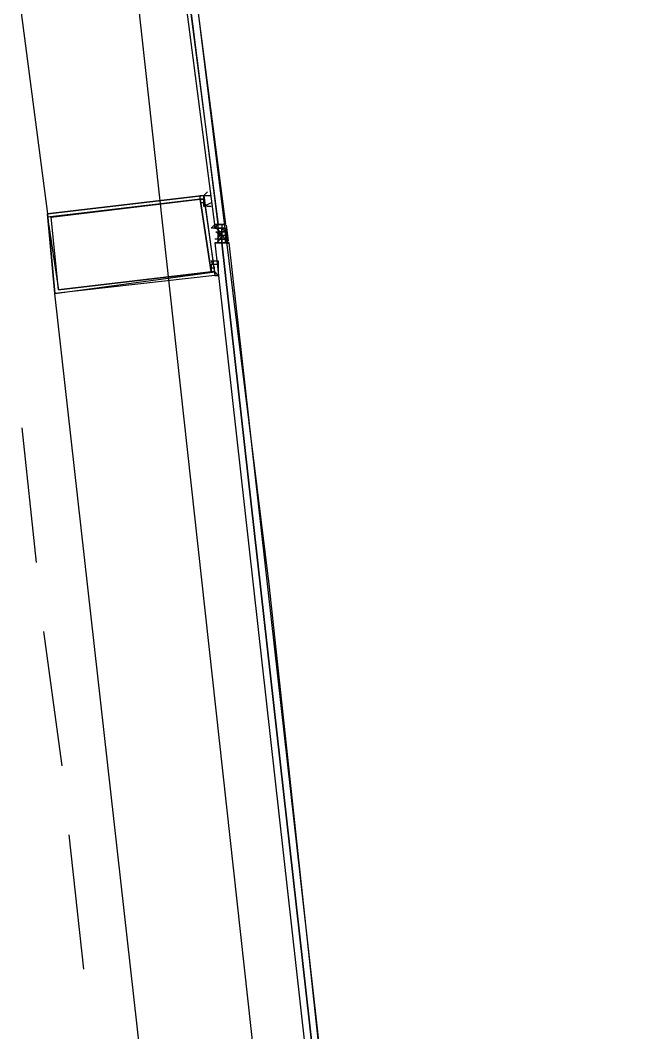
# Model space of a CAD drawing. Header units: feet. Extents: x -84 to 198, y -22 to 181.
# Drawn here: x 135.993 to 138.307, y 127.878 to 131.594 of the extents above; entities that cross this region are included whole.
import ezdxf

# ---------------------------------------------------------------- set-up
doc = ezdxf.new("R2010")
doc.units = ezdxf.units.FT
doc.layers.add('A-AREA-UNIDAD', color=30, linetype='CONTINUOUS')
doc.layers.add('A-LINEA', color=7, linetype='CONTINUOUS')

msp = doc.modelspace()

# ---------------------------------------------------------------- linework, layer by layer
at = {"layer": 'A-AREA-UNIDAD'}
msp.add_lwpolyline([(123.04, 112.4089), (137.28, 109.0133), (137.52, 109.2089), (137.472, 111.0578), (138.048, 111.0933), (137.36, 123.1644), (136.128, 134.3822), (134.72, 143.2533)], dxfattribs=at)
at = {"layer": 'A-LINEA'}
for p, q in [((135.6133, 134.5644), (136.0933, 130.8844)), ((136.6667, 130.9378), (136.6667, 130.9378)), ((136.6933, 130.9244), (136.6933, 130.9244)), ((136.6933, 130.9244), (136.6933, 130.9244)), ((136.6933, 130.8311), (136.6933, 130.8311)), ((136.7067, 130.8444), (136.7067, 130.8444)), ((136.7067, 130.8444), (136.7067, 130.8444)), ((136.7067, 130.8311), (136.72, 130.8444)), ((136.7067, 130.8311), (136.7067, 130.8444)), ((136.7067, 130.8444), (136.7067, 130.8311)), ((136.7067, 130.8444), (136.7067, 130.8311)), ((136.7067, 130.8444), (136.7067, 130.8311)), ((136.7067, 130.8311), (136.7067, 130.8311)), ((136.7067, 130.8311), (136.7067, 130.8311)), ((136.72, 130.8311), (136.7067, 130.8311)), ((136.72, 130.8311), (136.7067, 130.8311)), ((136.7067, 130.8311), (136.7067, 130.8311)), ((136.7067, 130.8311), (136.7067, 130.8311)), ((136.7067, 130.8311), (136.7067, 130.8311)), ((136.7067, 130.8311), (136.7067, 130.8311)), ((136.7067, 130.8311), (136.7067, 130.8311)), ((136.7067, 130.8311), (136.72, 130.8311)), ((136.7067, 130.8311), (136.72, 130.8311)), ((136.7067, 130.8311), (136.7067, 130.8311)), ((136.72, 130.8444), (136.72, 130.8444)), ((136.72, 130.8444), (136.72, 130.8444)), ((136.72, 130.8444), (136.7333, 130.8444)), ((136.72, 130.8444), (136.72, 130.8444)), ((136.72, 130.8311), (136.72, 130.8444)), ((136.72, 130.8444), (136.72, 130.8444)), ((136.72, 130.8311), (136.72, 130.8444)), ((136.72, 130.8444), (136.72, 130.8444)), ((136.72, 130.8311), (136.72, 130.8444)), ((136.72, 130.8444), (136.72, 130.8444)), ((136.72, 130.8311), (136.72, 130.8311)), ((136.72, 130.8311), (136.72, 130.8311)), ((136.72, 130.8311), (136.72, 130.8311)), ((136.72, 130.8178), (136.72, 130.8311)), ((136.72, 130.8311), (136.72, 130.8311)), ((136.72, 130.8311), (136.72, 130.8311)), ((136.72, 130.8311), (136.72, 130.8311)), ((136.72, 130.8311), (136.72, 130.8311)), ((136.72, 130.8311), (136.7333, 130.8311)), ((136.72, 130.8311), (136.72, 130.8311)), ((136.72, 130.8311), (136.72, 130.8311)), ((136.72, 130.8311), (136.72, 130.8311)), ((136.72, 130.8311), (136.72, 130.8311)), ((136.72, 130.8311), (136.72, 130.8311)), ((136.72, 130.8311), (136.72, 130.8311)), ((136.7333, 130.8311), (136.72, 130.8311)), ((136.7333, 130.8311), (136.72, 130.8311)), ((136.72, 130.8311), (136.72, 130.8311)), ((136.72, 130.8311), (136.72, 130.8311)), ((136.72, 130.8311), (136.72, 130.8311)), ((136.72, 130.8311), (136.72, 130.8311)), ((136.72, 130.8311), (136.72, 130.8311)), ((136.72, 130.8311), (136.72, 130.8311)), ((136.72, 130.8311), (136.72, 130.8311)), ((136.72, 130.8311), (136.72, 130.8178)), ((136.72, 130.8311), (136.72, 130.8311)), ((136.72, 130.8311), (136.7333, 130.8311)), ((136.72, 130.8311), (136.72, 130.8311)), ((136.72, 130.8311), (136.72, 130.8311)), ((136.72, 130.8311), (136.72, 130.8311)), ((136.72, 130.8311), (136.72, 130.8311)), ((136.72, 130.8311), (136.72, 130.8311)), ((136.72, 130.8311), (136.72, 130.8311)), ((136.72, 130.8311), (136.72, 130.8311)), ((136.72, 130.8311), (136.72, 130.8311)), ((136.7333, 130.8311), (136.72, 130.8311)), ((136.72, 130.8311), (136.72, 130.8311)), ((136.72, 130.8311), (136.72, 130.8311)), ((136.72, 130.8311), (136.72, 130.8311)), ((136.72, 130.8311), (136.72, 130.8311)), ((136.7333, 130.8444), (136.7333, 130.8444)), ((136.7333, 130.8444), (136.7333, 130.8444)), ((136.7333, 130.8444), (136.7333, 130.8444)), ((136.7333, 130.8444), (136.7333, 130.8444)), ((136.7333, 130.8444), (136.7333, 130.8444)), ((136.7333, 130.8444), (136.7467, 130.8444)), ((136.7333, 130.8444), (136.7333, 130.8444)), ((136.7333, 130.8444), (136.7333, 130.8444)), ((136.7333, 130.8444), (136.7333, 130.8444)), ((136.7333, 130.8444), (136.7333, 130.8444)), ((136.7333, 130.8444), (136.7333, 130.8444)), ((136.7333, 130.8444), (136.7333, 130.8444)), ((136.7467, 130.8444), (136.7333, 130.8444)), ((136.7333, 130.8311), (136.7333, 130.8311)), ((136.7333, 130.8311), (136.7333, 130.8311)), ((136.7333, 130.8311), (136.7333, 130.8311)), ((136.7467, 130.8311), (136.7333, 130.8311)), ((136.7333, 130.8311), (136.7333, 130.8311)), ((136.7333, 130.8311), (136.7467, 130.8311)), ((136.7333, 130.8311), (136.7333, 130.8311)), ((136.7333, 130.8311), (136.7333, 130.8311)), ((136.7333, 130.8311), (136.7333, 130.8311)), ((136.7333, 130.8311), (136.7333, 130.8311)), ((136.7333, 130.8311), (136.7333, 130.8311)), ((136.7333, 130.8311), (136.7333, 130.8311)), ((136.7333, 130.8311), (136.7333, 130.8311)), ((136.7333, 130.8311), (136.7333, 130.8311)), ((136.7333, 130.8178), (136.7333, 130.8311)), ((136.7333, 130.8311), (136.7333, 130.8311)), ((136.7333, 130.8178), (136.7333, 130.8311)), ((136.7333, 130.8311), (136.7333, 130.8311)), ((136.7333, 130.8311), (136.7333, 130.8311)), ((136.7333, 130.8311), (136.7333, 130.8311)), ((136.7333, 130.8311), (136.7333, 130.8311)), ((136.7333, 130.8311), (136.7333, 130.8311)), ((136.7333, 130.8311), (136.7333, 130.8311)), ((136.7333, 130.8311), (136.7333, 130.8311)), ((136.7333, 130.8178), (136.7333, 130.8311)), ((136.7333, 130.8311), (136.7333, 130.8311)), ((136.7333, 130.8311), (136.7333, 130.8311)), ((136.7333, 130.8311), (136.7333, 130.8311)), ((136.7333, 130.8311), (136.7333, 130.8311)), ((136.7333, 130.8311), (136.7333, 130.8311)), ((136.7333, 130.8311), (136.7333, 130.8311)), ((136.7333, 130.8311), (136.7333, 130.8311)), ((136.7333, 130.8311), (136.7333, 130.8311)), ((136.7333, 130.8311), (136.7333, 130.8311)), ((136.7333, 130.8311), (136.7333, 130.8178)), ((136.7333, 130.8311), (136.7333, 130.8311)), ((136.7333, 130.8311), (136.7333, 130.8311)), ((136.7333, 130.8311), (136.7333, 130.8311)), ((136.7333, 130.8311), (136.7333, 130.8311)), ((136.7333, 130.8311), (136.7467, 130.8178)), ((136.7333, 130.8311), (136.7333, 130.8311)), ((136.7333, 130.8311), (136.7333, 130.8311)), ((136.7333, 130.8311), (136.7333, 130.8311)), ((136.7333, 130.8311), (136.7333, 130.8311)), ((136.7333, 130.8311), (136.7333, 130.8311)), ((136.7333, 130.8311), (136.7333, 130.8311)), ((136.7333, 130.8311), (136.7333, 130.8311)), ((136.7333, 130.8311), (136.7333, 130.8311)), ((136.7333, 130.8311), (136.7333, 130.8311)), ((136.7333, 130.8311), (136.7333, 130.8311)), ((136.7333, 130.8311), (136.7333, 130.8311)), ((136.7333, 130.8311), (136.7333, 130.8311)), ((136.7333, 130.8311), (136.7333, 130.8311)), ((136.7333, 130.8311), (136.7333, 130.8311)), ((136.7467, 130.8444), (136.7467, 130.8444)), ((136.7467, 130.8444), (136.7467, 130.8444)), ((136.7467, 130.8444), (136.7467, 130.8444)), ((136.7467, 130.8444), (136.7467, 130.8444)), ((136.7467, 130.8444), (136.7467, 130.8444)), ((136.7467, 130.8444), (136.7467, 130.8444)), ((136.7467, 130.8444), (136.7467, 130.8444)), ((136.7467, 130.8444), (136.7467, 130.8444)), ((136.7467, 130.8444), (136.7467, 130.8444)), ((136.7467, 130.8311), (136.7467, 130.8311)), ((136.7467, 130.8311), (136.7467, 130.8311)), ((136.7467, 130.8178), (136.7467, 130.8311)), ((136.7467, 130.8311), (136.7467, 130.8311)), ((136.7467, 130.8311), (136.7467, 130.8311)), ((136.7467, 130.8311), (136.7467, 130.8311)), ((136.7467, 130.8311), (136.7467, 130.8311)), ((136.7467, 130.8311), (136.7467, 130.8311)), ((136.7467, 130.8311), (136.7467, 130.8311)), ((136.7467, 130.8311), (136.7467, 130.8311)), ((136.7467, 130.8311), (136.7467, 130.8311)), ((136.7467, 130.8311), (136.7467, 130.8311)), ((136.7467, 130.8178), (136.7467, 130.8311)), ((136.7467, 130.8311), (136.7467, 130.8311)), ((136.7467, 130.8178), (136.7467, 130.8311)), ((136.7467, 130.8178), (136.7467, 130.8311)), ((136.7467, 130.8178), (136.7467, 130.8311)), ((136.7467, 130.8311), (136.7467, 130.8311)), ((136.7486, 130.8428), (136.756, 130.7852)), ((136.7489, 130.8307), (136.7554, 130.7731)), ((136.72, 130.8178), (136.72, 130.8178)), ((136.7333, 130.8178), (136.72, 130.8178)), ((136.72, 130.8178), (136.72, 130.8178)), ((136.72, 130.8178), (136.72, 130.8178)), ((136.7333, 130.8178), (136.72, 130.8178)), ((136.7333, 130.8178), (136.72, 130.8178)), ((136.72, 130.8178), (136.72, 130.8178)), ((136.72, 130.8178), (136.72, 130.8178)), ((136.7333, 130.8178), (136.72, 130.8178)), ((136.72, 130.8178), (136.72, 130.8044)), ((136.72, 130.8178), (136.72, 130.8178)), ((136.72, 130.8178), (136.72, 130.8178)), ((136.72, 130.8178), (136.72, 130.8178)), ((136.72, 130.8178), (136.72, 130.8178)), ((136.72, 130.8178), (136.72, 130.8178)), ((136.72, 130.8178), (136.72, 130.8178)), ((136.72, 130.8178), (136.72, 130.8178)), ((136.72, 130.8178), (136.72, 130.8178)), ((136.72, 130.8178), (136.72, 130.8178)), ((136.72, 130.8178), (136.72, 130.8178)), ((136.72, 130.8178), (136.72, 130.8178)), ((136.72, 130.8178), (136.72, 130.8178)), ((136.72, 130.8178), (136.72, 130.8178)), ((136.72, 130.8178), (136.72, 130.8178)), ((136.7333, 130.8178), (136.72, 130.8178)), ((136.72, 130.8178), (136.72, 130.8178)), ((136.72, 130.8178), (136.72, 130.8178)), ((136.72, 130.8044), (136.72, 130.8178)), ((136.72, 130.8044), (136.7333, 130.8178)), ((136.72, 130.8044), (136.72, 130.8044)), ((136.72, 130.8044), (136.72, 130.8044)), ((136.72, 130.8044), (136.72, 130.8044)), ((136.72, 130.7911), (136.72, 130.8044)), ((136.72, 130.8044), (136.72, 130.8044)), ((136.72, 130.8044), (136.72, 130.8044)), ((136.7333, 130.8044), (136.72, 130.8044)), ((136.72, 130.8044), (136.72, 130.8044)), ((136.72, 130.8044), (136.72, 130.8044)), ((136.72, 130.8044), (136.72, 130.8044)), ((136.7333, 130.8044), (136.72, 130.8044)), ((136.72, 130.8044), (136.72, 130.8044)), ((136.72, 130.8044), (136.7333, 130.8044)), ((136.72, 130.8044), (136.72, 130.8044)), ((136.7333, 130.8044), (136.72, 130.8044)), ((136.72, 130.8044), (136.72, 130.8044)), ((136.7333, 130.8044), (136.72, 130.8044)), ((136.72, 130.7911), (136.72, 130.7911)), ((136.72, 130.7911), (136.72, 130.7911)), ((136.72, 130.7911), (136.72, 130.7911)), ((136.72, 130.7911), (136.72, 130.7911)), ((136.72, 130.7911), (136.72, 130.7911)), ((136.72, 130.7911), (136.72, 130.7911)), ((136.72, 130.7911), (136.72, 130.7911)), ((136.72, 130.7911), (136.72, 130.7911)), ((136.72, 130.7911), (136.72, 130.7911)), ((136.72, 130.7911), (136.72, 130.7911)), ((136.72, 130.7911), (136.72, 130.7911)), ((136.72, 130.7911), (136.72, 130.7911)), ((136.72, 130.7911), (136.72, 130.7911)), ((136.72, 130.7911), (136.72, 130.7911)), ((136.72, 130.7911), (136.72, 130.7911)), ((136.7333, 130.7911), (136.72, 130.7911)), ((136.72, 130.7911), (136.72, 130.7911)), ((136.72, 130.7911), (136.72, 130.7911)), ((136.72, 130.7778), (136.72, 130.7911)), ((136.72, 130.7911), (136.72, 130.7911)), ((136.7333, 130.7911), (136.72, 130.7911)), ((136.72, 130.7911), (136.72, 130.7911)), ((136.72, 130.7911), (136.72, 130.7911)), ((136.72, 130.7911), (136.7333, 130.7911)), ((136.72, 130.7911), (136.72, 130.7911)), ((136.72, 130.7911), (136.72, 130.7911)), ((136.72, 130.7911), (136.72, 130.7911)), ((136.7333, 130.8178), (136.7333, 130.8178)), ((136.7333, 130.8178), (136.7333, 130.8178)), ((136.7333, 130.8178), (136.7333, 130.8178)), ((136.7333, 130.8178), (136.7333, 130.8178)), ((136.7333, 130.8178), (136.7333, 130.8178)), ((136.7333, 130.8178), (136.7333, 130.8178)), ((136.7333, 130.8178), (136.7467, 130.8178)), ((136.7333, 130.8044), (136.7333, 130.8178)), ((136.7333, 130.8178), (136.7333, 130.8178)), ((136.7333, 130.8178), (136.7333, 130.8178)), ((136.7333, 130.8178), (136.7333, 130.8178)), ((136.7467, 130.8178), (136.7333, 130.8178)), ((136.7333, 130.8178), (136.7333, 130.8178)), ((136.7333, 130.8178), (136.7333, 130.8178)), ((136.7333, 130.8178), (136.7333, 130.8178)), ((136.7333, 130.8178), (136.7333, 130.8178)), ((136.7333, 130.8178), (136.7333, 130.8178)), ((136.7333, 130.8178), (136.7333, 130.8178)), ((136.7467, 130.8178), (136.7333, 130.8178)), ((136.7333, 130.8178), (136.7333, 130.8178)), ((136.7333, 130.8178), (136.7333, 130.8178)), ((136.7333, 130.8178), (136.7333, 130.8178)), ((136.7333, 130.8178), (136.7333, 130.8178)), ((136.7333, 130.8178), (136.7333, 130.8178)), ((136.7333, 130.8178), (136.7333, 130.8178)), ((136.7333, 130.8178), (136.7333, 130.8178)), ((136.7333, 130.8178), (136.7333, 130.8178)), ((136.7333, 130.8178), (136.7333, 130.8178)), ((136.7333, 130.8178), (136.7333, 130.8178)), ((136.7333, 130.8178), (136.7333, 130.8178)), ((136.7333, 130.8178), (136.7333, 130.8178)), ((136.7333, 130.8178), (136.7333, 130.8178)), ((136.7333, 130.8178), (136.7333, 130.8178)), ((136.7333, 130.8178), (136.7333, 130.8044)), ((136.7333, 130.8178), (136.7333, 130.8178)), ((136.7333, 130.8178), (136.7333, 130.8178)), ((136.7333, 130.8178), (136.7333, 130.8178)), ((136.7333, 130.8178), (136.7333, 130.8178)), ((136.7333, 130.8178), (136.7333, 130.8178)), ((136.7333, 130.8178), (136.7333, 130.8178)), ((136.7333, 130.8178), (136.7333, 130.8178)), ((136.7333, 130.8178), (136.7333, 130.8178)), ((136.7333, 130.8178), (136.7333, 130.8178)), ((136.7333, 130.8178), (136.7333, 130.8178)), ((136.7333, 130.8178), (136.7333, 130.8178)), ((136.7333, 130.8178), (136.7333, 130.8178)), ((136.7333, 130.8178), (136.7333, 130.8178)), ((136.7333, 130.8178), (136.7467, 130.8178)), ((136.7333, 130.8178), (136.7467, 130.8178)), ((136.7467, 130.8178), (136.7333, 130.8178)), ((136.7333, 130.8178), (136.7333, 130.8178)), ((136.7333, 130.8178), (136.7333, 130.8044)), ((136.7333, 130.8044), (136.7333, 130.8178)), ((136.7333, 130.8044), (136.7333, 130.8178)), ((136.7333, 130.8044), (136.7467, 130.8044)), ((136.7333, 130.8044), (136.7467, 130.8044)), ((136.7333, 130.8044), (136.7333, 130.8044)), ((136.7333, 130.8044), (136.7333, 130.8044)), ((136.7333, 130.8044), (136.7333, 130.8044)), ((136.7333, 130.7911), (136.7333, 130.8044)), ((136.7333, 130.8044), (136.7333, 130.8044)), ((136.7333, 130.8044), (136.7333, 130.8044)), ((136.7333, 130.8044), (136.7333, 130.8044)), ((136.7333, 130.8044), (136.7333, 130.8044)), ((136.7333, 130.8044), (136.7333, 130.8044)), ((136.7333, 130.8044), (136.7333, 130.8044)), ((136.7333, 130.8044), (136.7333, 130.8044)), ((136.7333, 130.8044), (136.7333, 130.8044)), ((136.7333, 130.8044), (136.7333, 130.8044)), ((136.7333, 130.8044), (136.7333, 130.8044)), ((136.7333, 130.8044), (136.7333, 130.8044)), ((136.7333, 130.8044), (136.7333, 130.8044)), ((136.7333, 130.8044), (136.7333, 130.8044)), ((136.7333, 130.8044), (136.7467, 130.8044)), ((136.7333, 130.8044), (136.7467, 130.8044)), ((136.7333, 130.8044), (136.7333, 130.8044)), ((136.7333, 130.8044), (136.7333, 130.7911)), ((136.7333, 130.8044), (136.7333, 130.7911)), ((136.7333, 130.8044), (136.7333, 130.7911)), ((136.7333, 130.8044), (136.7333, 130.8044)), ((136.7333, 130.8044), (136.7333, 130.8044)), ((136.7333, 130.8044), (136.7333, 130.8044)), ((136.7333, 130.8044), (136.7333, 130.8044)), ((136.7333, 130.8044), (136.7333, 130.7911)), ((136.7333, 130.8044), (136.7333, 130.8044)), ((136.7333, 130.8044), (136.7333, 130.8044)), ((136.7333, 130.8044), (136.7333, 130.7911)), ((136.7333, 130.8044), (136.7333, 130.8044)), ((136.7333, 130.8044), (136.7333, 130.8044)), ((136.7333, 130.8044), (136.7333, 130.8044)), ((136.7333, 130.8044), (136.7333, 130.8044)), ((136.7333, 130.8044), (136.7333, 130.8044)), ((136.7333, 130.8044), (136.7333, 130.7911)), ((136.7333, 130.7911), (136.7333, 130.8044)), ((136.7467, 130.8044), (136.7333, 130.8044)), ((136.7467, 130.8044), (136.7333, 130.8044)), ((136.7333, 130.8044), (136.7333, 130.8044)), ((136.7333, 130.8044), (136.7333, 130.8044)), ((136.7333, 130.8044), (136.7333, 130.8044)), ((136.7333, 130.8044), (136.7467, 130.8044)), ((136.7333, 130.8044), (136.7333, 130.8044)), ((136.7333, 130.8044), (136.7333, 130.8044)), ((136.7333, 130.7911), (136.7333, 130.7911)), ((136.7333, 130.7911), (136.7333, 130.7911)), ((136.7333, 130.7911), (136.7333, 130.7911)), ((136.7333, 130.7911), (136.7333, 130.7911)), ((136.7333, 130.7911), (136.7333, 130.7911)), ((136.7333, 130.7911), (136.7333, 130.7911)), ((136.7333, 130.7911), (136.7333, 130.7911)), ((136.7333, 130.7911), (136.7333, 130.7911)), ((136.7333, 130.7911), (136.7333, 130.7911)), ((136.7333, 130.7911), (136.7333, 130.7911)), ((136.7333, 130.7911), (136.7333, 130.7911)), ((136.7333, 130.7911), (136.7333, 130.7911)), ((136.7333, 130.7911), (136.7333, 130.7911)), ((136.7333, 130.7911), (136.7333, 130.7911)), ((136.7333, 130.7911), (136.7333, 130.7911)), ((136.7333, 130.7911), (136.7333, 130.7911)), ((136.7333, 130.7911), (136.7333, 130.7911)), ((136.7333, 130.7911), (136.7333, 130.7911)), ((136.7333, 130.7911), (136.7333, 130.7911)), ((136.7333, 130.7911), (136.7333, 130.7911)), ((136.7333, 130.7911), (136.7333, 130.7911)), ((136.7333, 130.7911), (136.7333, 130.7911)), ((136.7333, 130.7911), (136.7333, 130.7911)), ((136.7333, 130.7911), (136.7333, 130.7911)), ((136.7333, 130.7911), (136.7333, 130.7911)), ((136.7333, 130.7911), (136.7333, 130.7911)), ((136.7333, 130.7911), (136.7333, 130.7911)), ((136.7333, 130.7911), (136.7333, 130.7911)), ((136.7333, 130.7911), (136.7333, 130.7911)), ((136.7333, 130.7911), (136.7333, 130.7911)), ((136.7333, 130.7911), (136.7333, 130.7911)), ((136.7467, 130.7911), (136.7333, 130.7911)), ((136.7333, 130.7911), (136.7333, 130.7911)), ((136.7333, 130.7911), (136.7333, 130.7911)), ((136.7333, 130.7911), (136.7333, 130.7911)), ((136.7333, 130.7911), (136.7333, 130.7911)), ((136.7333, 130.7911), (136.7467, 130.7911)), ((136.7333, 130.7911), (136.7333, 130.7911)), ((136.7333, 130.7911), (136.7467, 130.7911)), ((136.7333, 130.7911), (136.7333, 130.7911)), ((136.7333, 130.7911), (136.7333, 130.7911)), ((136.7333, 130.7911), (136.7333, 130.7911)), ((136.7333, 130.7911), (136.7333, 130.7911)), ((136.7333, 130.7911), (136.7333, 130.7911)), ((136.7333, 130.7911), (136.7333, 130.7911)), ((136.7333, 130.7911), (136.7333, 130.7911)), ((136.7333, 130.7911), (136.7333, 130.7911)), ((136.7333, 130.7911), (136.7333, 130.7911)), ((136.7333, 130.7911), (136.7333, 130.7911)), ((136.7333, 130.7911), (136.7333, 130.7911)), ((136.7333, 130.7911), (136.7333, 130.7911)), ((136.7467, 130.8044), (136.7467, 130.8178)), ((136.7467, 130.8178), (136.7467, 130.8178)), ((136.7467, 130.8178), (136.7467, 130.8178)), ((136.7467, 130.8178), (136.7467, 130.8178)), ((136.7467, 130.8178), (136.7467, 130.8178)), ((136.7467, 130.8178), (136.7467, 130.8178)), ((136.7467, 130.8178), (136.7467, 130.8178)), ((136.7467, 130.8178), (136.7467, 130.8178)), ((136.7467, 130.8178), (136.7467, 130.8178)), ((136.7467, 130.8178), (136.7467, 130.8178)), ((136.7467, 130.8178), (136.7467, 130.8178)), ((136.7467, 130.8178), (136.7467, 130.8178)), ((136.7467, 130.8178), (136.7467, 130.8178)), ((136.7467, 130.8178), (136.7467, 130.8178)), ((136.7467, 130.8178), (136.7467, 130.8178)), ((136.7467, 130.8178), (136.7467, 130.8178)), ((136.7467, 130.8178), (136.7467, 130.8178)), ((136.7467, 130.8178), (136.7467, 130.8178)), ((136.7467, 130.8178), (136.7467, 130.8178)), ((136.7467, 130.8178), (136.7467, 130.8178)), ((136.7467, 130.8178), (136.7467, 130.8178)), ((136.7467, 130.8178), (136.7467, 130.8178)), ((136.7467, 130.8178), (136.7467, 130.8178)), ((136.7467, 130.8178), (136.7467, 130.8178)), ((136.7467, 130.8178), (136.7467, 130.8178)), ((136.7467, 130.8178), (136.7467, 130.8178)), ((136.7467, 130.8178), (136.7467, 130.8178)), ((136.7467, 130.8178), (136.7467, 130.8178)), ((136.7467, 130.8178), (136.7467, 130.8178)), ((136.7467, 130.8044), (136.7467, 130.8044)), ((136.7467, 130.8044), (136.7467, 130.7911)), ((136.7467, 130.8044), (136.7467, 130.8044)), ((136.7467, 130.8044), (136.7467, 130.8044)), ((136.7467, 130.8044), (136.7467, 130.8044)), ((136.7467, 130.8044), (136.7467, 130.8044)), ((136.7467, 130.8044), (136.7467, 130.8044)), ((136.7467, 130.8044), (136.7467, 130.8044)), ((136.7467, 130.8044), (136.7467, 130.8044)), ((136.7467, 130.8044), (136.7467, 130.8044)), ((136.7467, 130.8044), (136.7467, 130.8044)), ((136.7467, 130.8044), (136.7467, 130.8044)), ((136.7467, 130.8044), (136.7467, 130.8044)), ((136.7467, 130.8044), (136.7467, 130.8044)), ((136.7467, 130.8044), (136.7467, 130.8044)), ((136.7467, 130.8044), (136.7467, 130.8044)), ((136.7467, 130.8044), (136.7467, 130.8044)), ((136.7467, 130.8044), (136.7467, 130.8044)), ((136.7467, 130.8044), (136.7467, 130.8044)), ((136.7467, 130.8044), (136.7467, 130.8044)), ((136.7467, 130.8044), (136.7467, 130.8044)), ((136.7467, 130.8044), (136.7467, 130.8044)), ((136.7467, 130.8044), (136.7467, 130.8044)), ((136.7467, 130.8044), (136.7467, 130.8044)), ((136.7467, 130.8044), (136.7467, 130.8044)), ((136.7467, 130.8044), (136.7467, 130.8044)), ((136.7467, 130.8044), (136.7467, 130.8044)), ((136.7467, 130.8044), (136.7467, 130.8044)), ((136.7467, 130.8044), (136.7467, 130.8044)), ((136.7467, 130.8044), (136.7467, 130.8044)), ((136.7467, 130.8044), (136.7467, 130.8044)), ((136.7467, 130.8044), (136.7467, 130.8044)), ((136.7467, 130.8044), (136.7467, 130.8044)), ((136.7467, 130.8044), (136.7467, 130.8044)), ((136.7467, 130.8044), (136.7467, 130.8044)), ((136.7467, 130.8044), (136.7467, 130.8044)), ((136.7467, 130.8044), (136.7467, 130.8044)), ((136.7467, 130.8044), (136.7467, 130.8044)), ((136.7467, 130.8044), (136.7467, 130.8044)), ((136.7467, 130.7911), (136.7467, 130.7911)), ((136.7467, 130.7911), (136.7467, 130.7911)), ((136.7467, 130.7911), (136.7467, 130.7911)), ((136.7467, 130.7911), (136.7467, 130.7911)), ((136.7467, 130.7911), (136.7467, 130.7911)), ((136.7467, 130.7911), (136.7467, 130.7911)), ((136.7467, 130.7911), (136.7467, 130.7911)), ((136.7467, 130.7911), (136.7467, 130.7911)), ((136.7467, 130.7911), (136.7467, 130.7778)), ((136.7467, 130.7911), (136.7467, 130.7911)), ((136.7467, 130.7911), (136.7467, 130.7911)), ((136.7467, 130.7911), (136.7467, 130.7911)), ((136.7467, 130.7911), (136.7467, 130.7911)), ((136.7467, 130.7911), (136.7467, 130.7911)), ((136.7467, 130.7911), (136.7467, 130.7911)), ((136.7467, 130.7911), (136.7467, 130.7778)), ((136.7467, 130.7911), (136.7467, 130.7911)), ((136.7467, 130.7911), (136.7467, 130.7911)), ((136.7467, 130.7911), (136.7467, 130.7911)), ((136.7467, 130.7911), (136.7467, 130.7911)), ((136.7467, 130.7911), (136.7467, 130.7911)), ((136.7467, 130.7911), (136.7467, 130.7911)), ((136.7467, 130.7911), (136.7467, 130.7911)), ((136.7467, 130.7778), (136.7467, 130.7911)), ((136.7467, 130.7778), (136.7467, 130.7911)), ((136.7467, 130.7778), (136.7467, 130.7911)), ((136.7067, 130.7778), (136.7067, 130.7778)), ((136.7067, 130.7778), (136.7067, 130.7778)), ((136.7067, 130.7778), (136.7067, 130.7778)), ((136.7067, 130.7778), (136.7067, 130.7778)), ((136.72, 130.7778), (136.72, 130.7778)), ((136.72, 130.7778), (136.72, 130.7778)), ((136.72, 130.7778), (136.72, 130.7778)), ((136.72, 130.7778), (136.72, 130.7778)), ((136.72, 130.7778), (136.72, 130.7778)), ((136.72, 130.7778), (136.72, 130.7778)), ((136.72, 130.7778), (136.72, 130.7778)), ((136.7333, 130.7778), (136.7333, 130.7778)), ((136.7333, 130.7778), (136.7333, 130.7778)), ((136.7333, 130.7778), (136.7333, 130.7778)), ((136.7333, 130.7778), (136.7333, 130.7778)), ((136.7333, 130.7778), (136.7333, 130.7778)), ((136.7467, 130.7778), (136.7467, 130.7778)), ((136.7467, 130.7778), (136.7467, 130.7778)), ((136.7467, 130.7778), (136.7467, 130.7778)), ((136.7467, 130.7778), (136.7467, 130.7778)), ((136.7467, 130.7778), (136.7467, 130.7778)), ((136.7467, 130.7778), (136.7467, 130.7778)), ((136.7467, 130.7778), (136.7467, 130.7778)), ((136.72, 130.6844), (136.72, 130.6844)), ((136.72, 130.6844), (136.72, 130.6844)), ((136.72, 130.6711), (136.72, 130.6711)), ((136.7333, 130.6711), (136.7333, 130.6711)), ((136.5333, 126.9111), (136.12, 130.5911)), ((136.0533, 129.6044), (136, 130.0978)), ((136.1467, 128.8578), (136.08, 129.3511)), ((136.2267, 128.1111), (136.1733, 128.6044))]:
    msp.add_line(p, q, dxfattribs=at)
for points in [[(138.3067, 108.7111), (138.2133, 112.1778), (138.0667, 115.6578), (137.8533, 119.1244), (137.6, 122.5911), (137.28, 126.0578), (136.9067, 129.5244), (136.48, 132.9778), (136, 136.4178), (135.4667, 139.8578), (134.88, 143.2844)], [(136.2133, 134.7511), (136.72, 130.8444), (136.7067, 130.8444), (136.2, 134.7511), (136.2133, 134.7511)], [(136.24, 134.7644), (136.7467, 130.8444), (136.7333, 130.8444), (136.72, 130.8444), (136.2267, 134.7511), (136.2267, 134.7644), (136.24, 134.7644)], [(136.0933, 130.8844), (136.12, 130.5911), (136.7067, 130.6711), (136.6667, 130.9511), (136.0933, 130.8844)], [(136.12, 130.5911), (136.0933, 130.8844), (136.6667, 130.9511), (136.7067, 130.6578), (136.12, 130.5911)], [(136.6933, 130.9244), (136.6933, 130.9244), (136.6933, 130.9244), (136.6933, 130.9244), (136.6667, 130.9111), (136.6667, 130.9111), (136.6667, 130.9378), (136.6667, 130.9378), (136.6667, 130.9378), (136.6667, 130.9378), (136.6667, 130.9378), (136.6533, 130.9378), (136.6533, 130.9378), (136.6533, 130.9511), (136.6667, 130.9511), (136.6667, 130.9378), (136.6667, 130.9511), (136.6667, 130.9511), (136.6667, 130.9511), (136.6667, 130.9511), (136.68, 130.9644), (136.68, 130.9644)], [(136.6533, 130.9378), (136.6667, 130.9378), (136.6667, 130.9378), (136.6667, 130.9378), (136.6667, 130.9378), (136.6667, 130.9378), (136.6667, 130.9511), (136.6667, 130.9511), (136.6933, 130.9511), (136.6933, 130.9511), (136.6933, 130.9511)], [(136.6933, 130.9511), (136.6933, 130.9511), (136.6933, 130.9511)], [(136.0933, 130.8711), (136.1333, 130.6044), (136.6933, 130.6711), (136.6533, 130.9378), (136.0933, 130.8711)], [(136.1333, 130.6044), (136.1067, 130.8711), (136.6533, 130.9378), (136.6933, 130.6711), (136.1333, 130.6044)], [(136.6933, 130.9111), (136.6933, 130.9111), (136.6933, 130.9111), (136.68, 130.9111), (136.68, 130.9111), (136.6667, 130.9244), (136.6667, 130.9244), (136.6667, 130.9244), (136.6667, 130.9244), (136.6667, 130.9244), (136.6667, 130.9244), (136.6533, 130.9244)], [(136.6667, 130.9244), (136.6667, 130.9244), (136.6667, 130.9244), (136.6667, 130.9244)], [(136.6933, 130.9378), (136.6933, 130.9378), (136.6933, 130.9378)], [(136.6933, 130.9378), (136.6933, 130.9378), (136.6933, 130.9378)], [(136.6933, 130.8311), (136.7067, 130.8444), (136.72, 130.8444), (136.7333, 130.8444), (136.7467, 130.8444)], [(136.7467, 130.8311), (136.7333, 130.8311), (136.72, 130.8311), (136.7067, 130.8311), (136.6933, 130.8311)], [(136.7067, 130.8311), (136.72, 130.8311), (136.72, 130.8178)], [(136.716, 130.7913), (136.7332, 130.8131), (136.712, 130.8311)], [(136.7467, 130.8444), (136.7333, 130.8444), (136.7333, 130.8311)], [(136.7467, 130.8444), (136.7333, 130.8444), (136.7333, 130.8311)], [(136.7467, 130.7911), (136.7333, 130.7911), (136.72, 130.7911), (136.7067, 130.7911)], [(136.7168, 130.7781), (136.7331, 130.8006), (136.7112, 130.8177)], [(136.72, 130.8044), (136.72, 130.8044), (136.7333, 130.8044), (136.7333, 130.8178), (136.7333, 130.8178)], [(136.7467, 130.7911), (136.7333, 130.8044), (136.72, 130.8178)], [(136.7333, 130.8178), (136.7333, 130.8044), (136.72, 130.8044)], [(136.72, 130.7778), (136.72, 130.7911), (136.7333, 130.7911)], [(136.7333, 130.7778), (136.7333, 130.7778), (136.7333, 130.7911), (136.72, 130.7911)], [(136.7333, 130.7911), (136.7333, 130.7778), (136.72, 130.7778)], [(136.7333, 130.8044), (136.7333, 130.8044), (136.7467, 130.8044)], [(137.1733, 126.8578), (136.7333, 130.7778), (136.7067, 130.7778), (137.1467, 126.8578), (137.16, 126.8578), (137.1733, 126.8578)], [(136.7067, 130.7778), (136.72, 130.7778), (136.7333, 130.7778), (136.7467, 130.7778), (136.76, 130.7778)], [(137.2, 126.8578), (136.76, 130.7778), (136.7467, 130.7778), (136.7333, 130.7778), (137.1733, 126.8578), (137.2, 126.8578)], [(136.7067, 130.6844), (136.6933, 130.7111), (136.6933, 130.7111), (136.72, 130.7111), (136.72, 130.7111), (136.72, 130.6978), (136.72, 130.6978)], [(136.72, 130.6978), (136.72, 130.6978), (136.72, 130.6978), (136.6933, 130.6978), (136.6933, 130.6978), (136.6933, 130.6844), (136.6933, 130.6844)], [(136.72, 130.6578), (136.7067, 130.6711), (136.7067, 130.6711), (136.7067, 130.6711), (136.7067, 130.6711), (136.6933, 130.6711), (136.6933, 130.6711), (136.6933, 130.6711), (136.6933, 130.6844), (136.6933, 130.6844), (136.6933, 130.6844), (136.6933, 130.6844), (136.6933, 130.6844), (136.6933, 130.6844), (136.6933, 130.6844)], [(136.7067, 130.6844), (136.6933, 130.6844), (136.6933, 130.6844), (136.6933, 130.6844), (136.6933, 130.6844)], [(136.6933, 130.6711), (136.6933, 130.6711), (136.6933, 130.6844), (136.6933, 130.6844), (136.6933, 130.6711), (136.6933, 130.6711), (136.6933, 130.6711), (136.6933, 130.6711), (136.6933, 130.6711), (136.7067, 130.6711), (136.7067, 130.6711), (136.7067, 130.6578), (136.7067, 130.6578), (136.72, 130.6578), (136.72, 130.6578), (136.72, 130.6578)], [(136.72, 130.6978), (136.72, 130.6844), (136.72, 130.6844), (136.72, 130.6711)], [(136.72, 130.6711), (136.72, 130.6711), (136.72, 130.6711)]]:
    msp.add_lwpolyline(points, dxfattribs=at)
for points in [[(136.6667, 130.9378), (136.6667, 130.9378), (136.6667, 130.9378), (136.6667, 130.9378)], [(136.6933, 130.6711), (136.6933, 130.6711), (136.6933, 130.6711), (136.6933, 130.6711)]]:
    msp.add_lwpolyline(points, close=True, dxfattribs=at)

doc.saveas('drawing.dxf')
